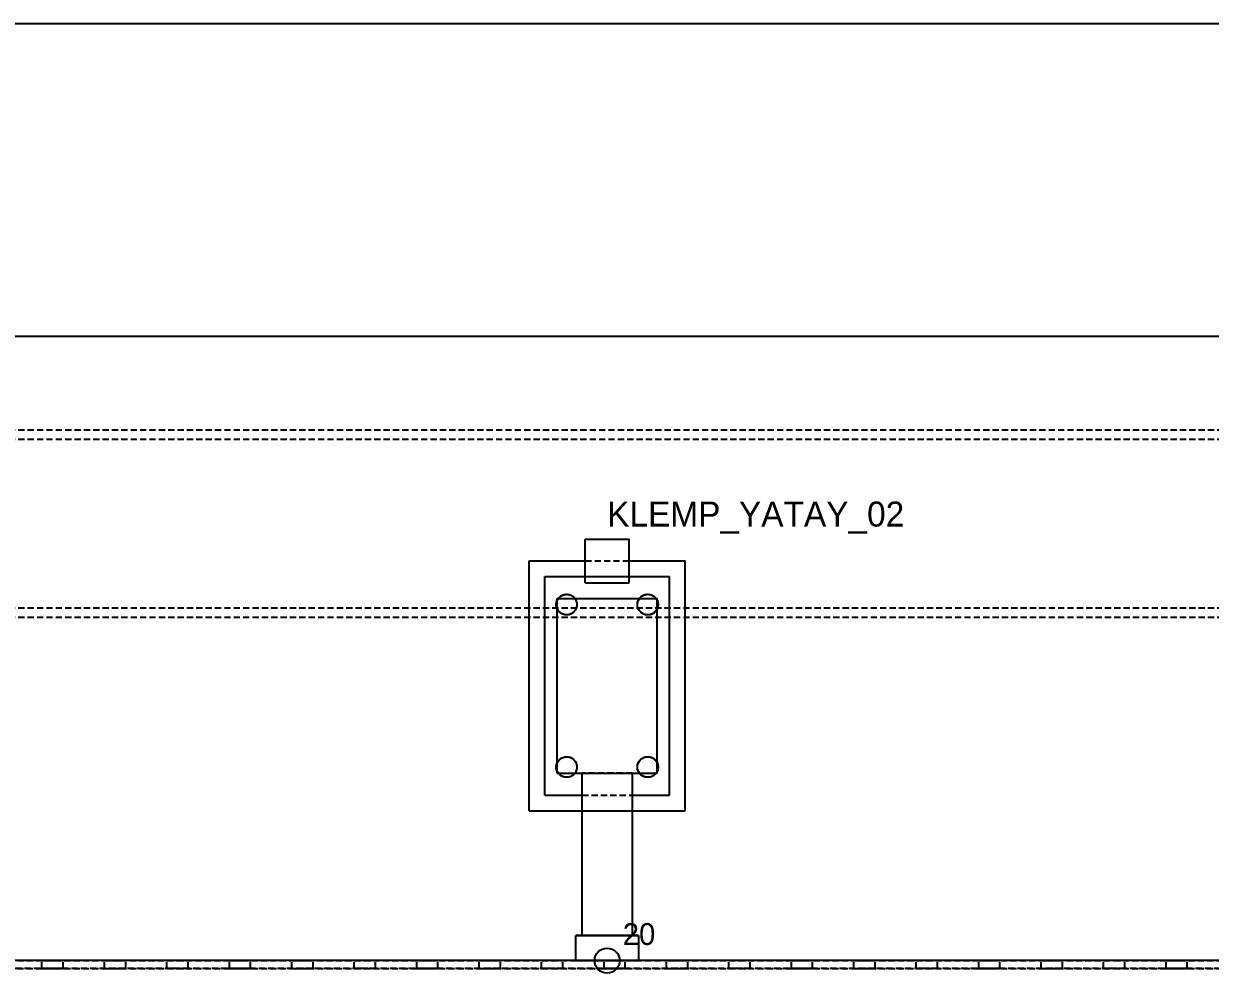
# Model space of a CAD drawing. Header units: metres. Extents: x -200 to 4040, y -1684 to 360.
# Drawn here: x 1850.8 to 2230.7, y 55 to 360 of the extents above; entities that cross this region are included whole.
import ezdxf

# ---------------------------------------------------------------- set-up
doc = ezdxf.new("R2010")
doc.units = ezdxf.units.M
doc.linetypes.add('DASHED2', pattern=[3, 2, -1])
for name, color, linetype in [('GIZLI', 8, 'DASHED2'), ('GORUNEN', 7, 'Continuous'), ('REFERANS', 6, 'Continuous'), ('SINIR', 1, 'Continuous'), ('YAZI', 3, 'Continuous')]:
    doc.layers.add(name, color=color, linetype=linetype)

msp = doc.modelspace()

# ---------------------------------------------------------------- linework, layer by layer
at = {"layer": 'GIZLI'}
for points in [[(-100, 260), (3340, 260)], [(-80, 230), (3320, 230)], [(-80, 230), (3320, 230)], [(-80, 227), (3320, 227)], [(-80, 227), (3320, 227)], [(2030.6, 181), (2030.6, 195)], [(2030.6, 195), (2044.6, 195)], [(2044.6, 181), (2044.6, 195)], [(2012.6, 108), (2012.6, 188)], [(2012.6, 188), (2062.6, 188)], [(2030.6, 188), (2044.6, 188)], [(2062.6, 108), (2062.6, 188)], [(2017.6, 113), (2017.6, 183)], [(2017.6, 183), (2057.6, 183)], [(2030.6, 183), (2044.6, 183)], [(2057.6, 113), (2057.6, 183)], [(2030.6, 181), (2044.6, 181)], [(2021.3, 174), (2021.316, 174.329), (2021.365, 174.654), (2021.447, 174.973), (2021.559, 175.282), (2021.702, 175.578), (2021.873, 175.859), (2022.072, 176.121), (2022.296, 176.362), (2022.542, 176.58), (2022.81, 176.772), (2023.095, 176.937), (2023.394, 177.072), (2023.706, 177.177), (2024.027, 177.25), (2024.353, 177.291), (2024.682, 177.299), (2025.01, 177.274), (2025.334, 177.217), (2025.651, 177.128), (2025.957, 177.008), (2026.25, 176.858), (2026.526, 176.679), (2026.784, 176.474), (2027.019, 176.245), (2027.231, 175.993), (2027.416, 175.721), (2027.573, 175.432), (2027.701, 175.129), (2027.798, 174.814), (2027.863, 174.492), (2027.896, 174.164), (2027.896, 173.836), (2027.863, 173.508), (2027.798, 173.186), (2027.701, 172.871), (2027.573, 172.568), (2027.416, 172.279), (2027.231, 172.007), (2027.019, 171.755), (2026.784, 171.526), (2026.526, 171.321), (2026.25, 171.142), (2025.957, 170.992), (2025.651, 170.872), (2025.334, 170.783), (2025.01, 170.726), (2024.682, 170.701), (2024.353, 170.709), (2024.027, 170.75), (2023.706, 170.823), (2023.394, 170.928), (2023.095, 171.063), (2022.81, 171.228), (2022.542, 171.42), (2022.296, 171.638), (2022.072, 171.879), (2021.873, 172.141), (2021.702, 172.422), (2021.559, 172.718), (2021.447, 173.027), (2021.365, 173.346), (2021.316, 173.671), (2021.3, 174)], [(2021.6, 176), (2021.975, 176)], [(2021.6, 175.375), (2021.6, 176)], [(2027.225, 176), (2027.41, 175.731), (2027.567, 175.445), (2027.695, 175.145), (2027.793, 174.834), (2027.86, 174.514), (2027.895, 174.19), (2027.897, 173.864), (2027.868, 173.539), (2027.806, 173.218), (2027.713, 172.906), (2027.59, 172.604), (2027.437, 172.315), (2027.257, 172.043), (2027.051, 171.79), (2026.821, 171.559), (2026.569, 171.352), (2026.298, 171.17), (2026.01, 171.016), (2025.709, 170.892), (2025.396, 170.797), (2025.076, 170.735), (2024.751, 170.703), (2024.425, 170.705), (2024.1, 170.738), (2023.781, 170.803), (2023.469, 170.9), (2023.168, 171.027), (2022.882, 171.183), (2022.612, 171.366), (2022.362, 171.575), (2022.133, 171.808), (2021.929, 172.062), (2021.75, 172.336), (2021.6, 172.625)], [(2021.6, 175.375), (2021.71, 175.592), (2021.835, 175.801), (2021.975, 176)], [(2021.6, 172.625), (2021.6, 175.375)], [(2021.975, 176), (2027.225, 176)], [(2027.225, 176), (2047.975, 176)], [(2047.3, 174), (2047.316, 174.329), (2047.365, 174.654), (2047.447, 174.973), (2047.559, 175.282), (2047.702, 175.578), (2047.873, 175.859), (2048.072, 176.121), (2048.296, 176.362), (2048.542, 176.58), (2048.81, 176.772), (2049.095, 176.937), (2049.394, 177.072), (2049.706, 177.177), (2050.027, 177.25), (2050.353, 177.291), (2050.682, 177.299), (2051.01, 177.274), (2051.334, 177.217), (2051.651, 177.128), (2051.957, 177.008), (2052.25, 176.858), (2052.526, 176.679), (2052.784, 176.474), (2053.019, 176.245), (2053.231, 175.993), (2053.416, 175.721), (2053.573, 175.432), (2053.701, 175.129), (2053.798, 174.814), (2053.863, 174.492), (2053.896, 174.164), (2053.896, 173.836), (2053.863, 173.508), (2053.798, 173.186), (2053.701, 172.871), (2053.573, 172.568), (2053.416, 172.279), (2053.231, 172.007), (2053.019, 171.755), (2052.784, 171.526), (2052.526, 171.321), (2052.25, 171.142), (2051.957, 170.992), (2051.651, 170.872), (2051.334, 170.783), (2051.01, 170.726), (2050.682, 170.701), (2050.353, 170.709), (2050.027, 170.75), (2049.706, 170.823), (2049.394, 170.928), (2049.095, 171.063), (2048.81, 171.228), (2048.542, 171.42), (2048.296, 171.638), (2048.072, 171.879), (2047.873, 172.141), (2047.702, 172.422), (2047.559, 172.718), (2047.447, 173.027), (2047.365, 173.346), (2047.316, 173.671), (2047.3, 174)], [(2047.3, 174), (2047.314, 174.307), (2047.357, 174.61), (2047.428, 174.909), (2047.526, 175.2), (2047.65, 175.48), (2047.801, 175.748), (2047.975, 176)], [(2047.975, 176), (2053.225, 176)], [(2053.225, 176), (2053.6, 176)], [(2053.225, 176), (2053.365, 175.801), (2053.49, 175.592), (2053.6, 175.375)], [(2053.6, 175.375), (2053.6, 176)], [(2053.6, 172.625), (2053.6, 175.375)], [(-80, 173), (3320, 173)], [(-80, 173), (3320, 173)], [(2021.6, 123.375), (2021.6, 172.625)], [(2053.6, 172.625), (2053.453, 172.342), (2053.279, 172.073), (2053.08, 171.823), (2052.858, 171.594), (2052.615, 171.387), (2052.353, 171.204), (2052.074, 171.048), (2051.782, 170.919), (2051.478, 170.819), (2051.167, 170.749), (2050.85, 170.709), (2050.53, 170.701), (2050.212, 170.723), (2049.896, 170.776), (2049.588, 170.859), (2049.289, 170.972), (2049.002, 171.113), (2048.731, 171.281), (2048.476, 171.474), (2048.242, 171.691), (2048.03, 171.93), (2047.842, 172.188), (2047.679, 172.464), (2047.545, 172.753), (2047.438, 173.055), (2047.362, 173.365), (2047.315, 173.681), (2047.3, 174)], [(2053.6, 123.375), (2053.6, 172.625)], [(-80, 170), (3320, 170)], [(-80, 170), (3320, 170)], [(2021.3, 122), (2021.316, 122.329), (2021.365, 122.654), (2021.447, 122.973), (2021.559, 123.282), (2021.702, 123.578), (2021.873, 123.859), (2022.072, 124.121), (2022.296, 124.362), (2022.542, 124.58), (2022.81, 124.772), (2023.095, 124.937), (2023.394, 125.072), (2023.706, 125.177), (2024.027, 125.25), (2024.353, 125.291), (2024.682, 125.299), (2025.01, 125.274), (2025.334, 125.217), (2025.651, 125.128), (2025.957, 125.008), (2026.25, 124.858), (2026.526, 124.679), (2026.784, 124.474), (2027.019, 124.245), (2027.231, 123.993), (2027.416, 123.721), (2027.573, 123.432), (2027.701, 123.129), (2027.798, 122.814), (2027.863, 122.492), (2027.896, 122.164), (2027.896, 121.836), (2027.863, 121.508), (2027.798, 121.186), (2027.701, 120.871), (2027.573, 120.568), (2027.416, 120.279), (2027.231, 120.007), (2027.019, 119.755), (2026.784, 119.526), (2026.526, 119.321), (2026.25, 119.142), (2025.957, 118.992), (2025.651, 118.872), (2025.334, 118.783), (2025.01, 118.726), (2024.682, 118.701), (2024.353, 118.709), (2024.027, 118.75), (2023.706, 118.823), (2023.394, 118.928), (2023.095, 119.063), (2022.81, 119.228), (2022.542, 119.42), (2022.296, 119.638), (2022.072, 119.879), (2021.873, 120.141), (2021.702, 120.422), (2021.559, 120.718), (2021.447, 121.027), (2021.365, 121.346), (2021.316, 121.671), (2021.3, 122)], [(2021.6, 123.375), (2021.75, 123.664), (2021.929, 123.938), (2022.133, 124.192), (2022.362, 124.425), (2022.612, 124.634), (2022.882, 124.817), (2023.168, 124.973), (2023.469, 125.1), (2023.781, 125.197), (2024.1, 125.262), (2024.425, 125.295), (2024.751, 125.297), (2025.076, 125.265), (2025.396, 125.203), (2025.709, 125.108), (2026.01, 124.984), (2026.298, 124.83), (2026.569, 124.648), (2026.821, 124.441), (2027.051, 124.21), (2027.257, 123.957), (2027.437, 123.685), (2027.59, 123.396), (2027.713, 123.094), (2027.806, 122.782), (2027.868, 122.461), (2027.897, 122.136), (2027.895, 121.81), (2027.86, 121.486), (2027.793, 121.166), (2027.695, 120.855), (2027.567, 120.555), (2027.41, 120.269), (2027.225, 120)], [(2021.6, 120.625), (2021.6, 123.375)], [(2047.3, 122), (2047.315, 122.319), (2047.362, 122.635), (2047.438, 122.945), (2047.545, 123.247), (2047.679, 123.536), (2047.842, 123.812), (2048.03, 124.07), (2048.242, 124.309), (2048.476, 124.526), (2048.731, 124.719), (2049.002, 124.887), (2049.289, 125.028), (2049.588, 125.141), (2049.896, 125.224), (2050.212, 125.277), (2050.53, 125.299), (2050.85, 125.291), (2051.167, 125.251), (2051.478, 125.181), (2051.782, 125.081), (2052.074, 124.952), (2052.353, 124.796), (2052.615, 124.613), (2052.858, 124.406), (2053.08, 124.177), (2053.279, 123.927), (2053.453, 123.658), (2053.6, 123.375)], [(2047.3, 122), (2047.316, 122.329), (2047.365, 122.654), (2047.447, 122.973), (2047.559, 123.282), (2047.702, 123.578), (2047.873, 123.859), (2048.072, 124.121), (2048.296, 124.362), (2048.542, 124.58), (2048.81, 124.772), (2049.095, 124.937), (2049.394, 125.072), (2049.706, 125.177), (2050.027, 125.25), (2050.353, 125.291), (2050.682, 125.299), (2051.01, 125.274), (2051.334, 125.217), (2051.651, 125.128), (2051.957, 125.008), (2052.25, 124.858), (2052.526, 124.679), (2052.784, 124.474), (2053.019, 124.245), (2053.231, 123.993), (2053.416, 123.721), (2053.573, 123.432), (2053.701, 123.129), (2053.798, 122.814), (2053.863, 122.492), (2053.896, 122.164), (2053.896, 121.836), (2053.863, 121.508), (2053.798, 121.186), (2053.701, 120.871), (2053.573, 120.568), (2053.416, 120.279), (2053.231, 120.007), (2053.019, 119.755), (2052.784, 119.526), (2052.526, 119.321), (2052.25, 119.142), (2051.957, 118.992), (2051.651, 118.872), (2051.334, 118.783), (2051.01, 118.726), (2050.682, 118.701), (2050.353, 118.709), (2050.027, 118.75), (2049.706, 118.823), (2049.394, 118.928), (2049.095, 119.063), (2048.81, 119.228), (2048.542, 119.42), (2048.296, 119.638), (2048.072, 119.879), (2047.873, 120.141), (2047.702, 120.422), (2047.559, 120.718), (2047.447, 121.027), (2047.365, 121.346), (2047.316, 121.671), (2047.3, 122)], [(2047.975, 120), (2047.801, 120.252), (2047.65, 120.52), (2047.526, 120.8), (2047.428, 121.091), (2047.357, 121.39), (2047.314, 121.693), (2047.3, 122)], [(2053.6, 120.625), (2053.6, 123.375)], [(2021.6, 120), (2021.6, 120.625)], [(2021.975, 120), (2021.835, 120.199), (2021.71, 120.408), (2021.6, 120.625)], [(2021.6, 120), (2021.975, 120)], [(2021.975, 120), (2027.225, 120)], [(2027.225, 120), (2047.975, 120)], [(2045.6, 120), (2029.6, 120)], [(2029.6, 120), (2045.6, 120)], [(2047.975, 120), (2053.225, 120)], [(2053.6, 120.625), (2053.49, 120.408), (2053.365, 120.199), (2053.225, 120)], [(2053.225, 120), (2053.6, 120)], [(2053.6, 120), (2053.6, 120.625)], [(2017.6, 113), (2057.6, 113)], [(2029.6, 113), (2045.6, 113)], [(2012.6, 108), (2062.6, 108)], [(2029.6, 108), (2045.6, 108)], [(2027.6, 68), (2047.6, 68)], [(2045.6, 68), (2029.6, 68)], [(2029.6, 68), (2045.6, 68)], [(444.714, 60), (2630, 60)], [(2630, 57.5), (444.714, 57.5)], [(444.714, 57.5), (2630, 57.5)], [(1856.6, 60), (1860, 60)], [(1860, 60), (1856.6, 60)], [(1856.6, 57.5), (1856.6, 60)], [(1860, 57.5), (1856.6, 57.5)], [(1856.6, 57.5), (1860, 57.5)], [(1863.4, 60), (1860, 60)], [(1860, 60), (1863.4, 60)], [(1860, 57.5), (1863.4, 57.5)], [(1863.4, 57.5), (1860, 57.5)], [(1863.4, 57.5), (1863.4, 60)], [(1876.6, 60), (1880, 60)], [(1880, 60), (1876.6, 60)], [(1876.6, 57.5), (1876.6, 60)], [(1880, 57.5), (1876.6, 57.5)], [(1876.6, 57.5), (1880, 57.5)], [(1883.4, 60), (1880, 60)], [(1880, 60), (1883.4, 60)], [(1880, 57.5), (1883.4, 57.5)], [(1883.4, 57.5), (1880, 57.5)], [(1883.4, 57.5), (1883.4, 60)], [(1896.6, 60), (1900, 60)], [(1900, 60), (1896.6, 60)], [(1896.6, 57.5), (1896.6, 60)], [(1900, 57.5), (1896.6, 57.5)], [(1896.6, 57.5), (1900, 57.5)], [(1903.4, 60), (1900, 60)], [(1900, 60), (1903.4, 60)], [(1900, 57.5), (1903.4, 57.5)], [(1903.4, 57.5), (1900, 57.5)], [(1903.4, 57.5), (1903.4, 60)], [(1916.6, 60), (1920, 60)], [(1920, 60), (1916.6, 60)], [(1916.6, 57.5), (1916.6, 60)], [(1920, 57.5), (1916.6, 57.5)], [(1916.6, 57.5), (1920, 57.5)], [(1923.4, 60), (1920, 60)], [(1920, 60), (1923.4, 60)], [(1920, 57.5), (1923.4, 57.5)], [(1923.4, 57.5), (1920, 57.5)], [(1923.4, 57.5), (1923.4, 60)], [(1936.6, 60), (1940, 60)], [(1940, 60), (1936.6, 60)], [(1936.6, 57.5), (1936.6, 60)], [(1940, 57.5), (1936.6, 57.5)], [(1936.6, 57.5), (1940, 57.5)], [(1943.4, 60), (1940, 60)], [(1940, 60), (1943.4, 60)], [(1940, 57.5), (1943.4, 57.5)], [(1943.4, 57.5), (1940, 57.5)], [(1943.4, 57.5), (1943.4, 60)], [(1956.6, 60), (1960, 60)], [(1960, 60), (1956.6, 60)], [(1956.6, 57.5), (1956.6, 60)], [(1960, 57.5), (1956.6, 57.5)], [(1956.6, 57.5), (1960, 57.5)], [(1963.4, 60), (1960, 60)], [(1960, 60), (1963.4, 60)], [(1960, 57.5), (1963.4, 57.5)], [(1963.4, 57.5), (1960, 57.5)], [(1963.4, 57.5), (1963.4, 60)], [(1976.6, 60), (1980, 60)], [(1980, 60), (1976.6, 60)], [(1976.6, 57.5), (1976.6, 60)], [(1980, 57.5), (1976.6, 57.5)], [(1976.6, 57.5), (1980, 57.5)], [(1983.4, 60), (1980, 60)], [(1980, 60), (1983.4, 60)], [(1980, 57.5), (1983.4, 57.5)], [(1983.4, 57.5), (1980, 57.5)], [(1983.4, 57.5), (1983.4, 60)], [(1996.6, 60), (2000, 60)], [(2000, 60), (1996.6, 60)], [(1996.6, 57.5), (1996.6, 60)], [(2000, 57.5), (1996.6, 57.5)], [(1996.6, 57.5), (2000, 57.5)], [(2003.4, 60), (2000, 60)], [(2000, 60), (2003.4, 60)], [(2000, 57.5), (2003.4, 57.5)], [(2003.4, 57.5), (2000, 57.5)], [(2003.4, 57.5), (2003.4, 60)], [(2016.6, 60), (2020, 60)], [(2020, 60), (2016.6, 60)], [(2016.6, 57.5), (2016.6, 60)], [(2020, 57.5), (2016.6, 57.5)], [(2016.6, 57.5), (2020, 57.5)], [(2023.4, 60), (2020, 60)], [(2020, 60), (2023.4, 60)], [(2020, 57.5), (2023.4, 57.5)], [(2023.4, 57.5), (2020, 57.5)], [(2023.4, 57.5), (2023.4, 60)], [(2027.6, 60), (2047.6, 60)], [(2036.6, 60), (2040, 60)], [(2040, 60), (2036.6, 60)], [(2036.6, 57.5), (2036.6, 60)], [(2040, 57.5), (2036.6, 57.5)], [(2036.6, 57.5), (2040, 57.5)], [(2043.4, 60), (2040, 60)], [(2040, 60), (2043.4, 60)], [(2040, 57.5), (2043.4, 57.5)], [(2043.4, 57.5), (2040, 57.5)], [(2043.4, 57.5), (2043.4, 60)], [(2056.6, 60), (2060, 60)], [(2060, 60), (2056.6, 60)], [(2056.6, 57.5), (2056.6, 60)], [(2060, 57.5), (2056.6, 57.5)], [(2056.6, 57.5), (2060, 57.5)], [(2063.4, 60), (2060, 60)], [(2060, 60), (2063.4, 60)], [(2060, 57.5), (2063.4, 57.5)], [(2063.4, 57.5), (2060, 57.5)], [(2063.4, 57.5), (2063.4, 60)], [(2076.6, 60), (2080, 60)], [(2080, 60), (2076.6, 60)], [(2076.6, 57.5), (2076.6, 60)], [(2080, 57.5), (2076.6, 57.5)], [(2076.6, 57.5), (2080, 57.5)], [(2083.4, 60), (2080, 60)], [(2080, 60), (2083.4, 60)], [(2080, 57.5), (2083.4, 57.5)], [(2083.4, 57.5), (2080, 57.5)], [(2083.4, 57.5), (2083.4, 60)], [(2096.6, 60), (2100, 60)], [(2100, 60), (2096.6, 60)], [(2096.6, 57.5), (2096.6, 60)], [(2100, 57.5), (2096.6, 57.5)], [(2096.6, 57.5), (2100, 57.5)], [(2103.4, 60), (2100, 60)], [(2100, 60), (2103.4, 60)], [(2100, 57.5), (2103.4, 57.5)], [(2103.4, 57.5), (2100, 57.5)], [(2103.4, 57.5), (2103.4, 60)], [(2116.6, 60), (2120, 60)], [(2120, 60), (2116.6, 60)], [(2116.6, 57.5), (2116.6, 60)], [(2120, 57.5), (2116.6, 57.5)], [(2116.6, 57.5), (2120, 57.5)], [(2123.4, 60), (2120, 60)], [(2120, 60), (2123.4, 60)], [(2120, 57.5), (2123.4, 57.5)], [(2123.4, 57.5), (2120, 57.5)], [(2123.4, 57.5), (2123.4, 60)], [(2136.6, 60), (2140, 60)], [(2140, 60), (2136.6, 60)], [(2136.6, 57.5), (2136.6, 60)], [(2140, 57.5), (2136.6, 57.5)], [(2136.6, 57.5), (2140, 57.5)], [(2143.4, 60), (2140, 60)], [(2140, 60), (2143.4, 60)], [(2140, 57.5), (2143.4, 57.5)], [(2143.4, 57.5), (2140, 57.5)], [(2143.4, 57.5), (2143.4, 60)], [(2156.6, 60), (2160, 60)], [(2160, 60), (2156.6, 60)], [(2156.6, 57.5), (2156.6, 60)], [(2160, 57.5), (2156.6, 57.5)], [(2156.6, 57.5), (2160, 57.5)], [(2163.4, 60), (2160, 60)], [(2160, 60), (2163.4, 60)], [(2160, 57.5), (2163.4, 57.5)], [(2163.4, 57.5), (2160, 57.5)], [(2163.4, 57.5), (2163.4, 60)], [(2176.6, 60), (2180, 60)], [(2180, 60), (2176.6, 60)], [(2176.6, 57.5), (2176.6, 60)], [(2180, 57.5), (2176.6, 57.5)], [(2176.6, 57.5), (2180, 57.5)], [(2183.4, 60), (2180, 60)], [(2180, 60), (2183.4, 60)], [(2180, 57.5), (2183.4, 57.5)], [(2183.4, 57.5), (2180, 57.5)], [(2183.4, 57.5), (2183.4, 60)], [(2196.6, 60), (2200, 60)], [(2200, 60), (2196.6, 60)], [(2196.6, 57.5), (2196.6, 60)], [(2200, 57.5), (2196.6, 57.5)], [(2196.6, 57.5), (2200, 57.5)], [(2203.4, 60), (2200, 60)], [(2200, 60), (2203.4, 60)], [(2200, 57.5), (2203.4, 57.5)], [(2203.4, 57.5), (2200, 57.5)], [(2203.4, 57.5), (2203.4, 60)], [(2216.6, 60), (2220, 60)], [(2220, 60), (2216.6, 60)], [(2216.6, 57.5), (2216.6, 60)], [(2220, 57.5), (2216.6, 57.5)], [(2216.6, 57.5), (2220, 57.5)], [(2223.4, 60), (2220, 60)], [(2220, 60), (2223.4, 60)], [(2220, 57.5), (2223.4, 57.5)], [(2223.4, 57.5), (2220, 57.5)], [(2223.4, 57.5), (2223.4, 60)]]:
    msp.add_lwpolyline(points, dxfattribs=at)
at = {"layer": 'GORUNEN'}
for points in [[(-100, 260), (3340, 260)], [(2030.6, 181), (2030.6, 195)], [(2030.6, 195), (2044.6, 195)], [(2044.6, 181), (2044.6, 195)], [(2012.6, 108), (2012.6, 188)], [(2012.6, 188), (2030.6, 188)], [(2044.6, 188), (2062.6, 188)], [(2062.6, 108), (2062.6, 188)], [(2017.6, 113), (2017.6, 183)], [(2017.6, 183), (2030.6, 183)], [(2044.6, 183), (2057.6, 183)], [(2057.6, 113), (2057.6, 183)], [(2030.6, 181), (2044.6, 181)], [(2021.3, 174), (2021.312, 174.283), (2021.349, 174.564), (2021.409, 174.841), (2021.493, 175.112), (2021.6, 175.375)], [(2021.6, 120), (2021.6, 176)], [(2021.6, 176), (2053.6, 176)], [(2021.975, 176), (2022.181, 176.244), (2022.409, 176.468), (2022.658, 176.668), (2022.925, 176.843), (2023.207, 176.992), (2023.503, 177.112), (2023.809, 177.204), (2024.122, 177.265), (2024.44, 177.296), (2024.76, 177.296), (2025.078, 177.265), (2025.391, 177.204), (2025.697, 177.112), (2025.993, 176.992), (2026.275, 176.843), (2026.542, 176.668), (2026.791, 176.468), (2027.019, 176.244), (2027.225, 176)], [(2047.975, 176), (2048.181, 176.244), (2048.409, 176.468), (2048.658, 176.668), (2048.925, 176.843), (2049.207, 176.992), (2049.503, 177.112), (2049.809, 177.204), (2050.122, 177.265), (2050.44, 177.296), (2050.76, 177.296), (2051.078, 177.265), (2051.391, 177.204), (2051.697, 177.112), (2051.993, 176.992), (2052.275, 176.843), (2052.542, 176.668), (2052.791, 176.468), (2053.019, 176.244), (2053.225, 176)], [(2053.6, 120), (2053.6, 176)], [(2053.6, 175.375), (2053.717, 175.082), (2053.806, 174.78), (2053.866, 174.471), (2053.896, 174.157), (2053.896, 173.843), (2053.866, 173.529), (2053.806, 173.22), (2053.717, 172.918), (2053.6, 172.625)], [(2021.6, 172.625), (2021.493, 172.888), (2021.409, 173.159), (2021.349, 173.436), (2021.312, 173.717), (2021.3, 174)], [(2021.3, 122), (2021.312, 122.283), (2021.349, 122.564), (2021.409, 122.841), (2021.493, 123.112), (2021.6, 123.375)], [(2021.6, 120.625), (2021.493, 120.888), (2021.409, 121.159), (2021.349, 121.436), (2021.312, 121.717), (2021.3, 122)], [(2053.6, 123.375), (2053.717, 123.082), (2053.806, 122.78), (2053.866, 122.471), (2053.896, 122.157), (2053.896, 121.843), (2053.866, 121.529), (2053.806, 121.22), (2053.717, 120.918), (2053.6, 120.625)], [(2021.6, 120), (2053.6, 120)], [(2027.225, 120), (2027.019, 119.756), (2026.791, 119.532), (2026.542, 119.332), (2026.275, 119.157), (2025.993, 119.008), (2025.697, 118.888), (2025.391, 118.796), (2025.078, 118.735), (2024.76, 118.704), (2024.44, 118.704), (2024.122, 118.735), (2023.809, 118.796), (2023.503, 118.888), (2023.207, 119.008), (2022.925, 119.157), (2022.658, 119.332), (2022.409, 119.532), (2022.181, 119.756), (2021.975, 120)], [(2029.6, 68), (2029.6, 120)], [(2045.6, 120), (2045.6, 68)], [(2053.225, 120), (2053.019, 119.756), (2052.791, 119.532), (2052.542, 119.332), (2052.275, 119.157), (2051.993, 119.008), (2051.697, 118.888), (2051.391, 118.796), (2051.078, 118.735), (2050.76, 118.704), (2050.44, 118.704), (2050.122, 118.735), (2049.809, 118.796), (2049.503, 118.888), (2049.207, 119.008), (2048.925, 119.157), (2048.658, 119.332), (2048.409, 119.532), (2048.181, 119.756), (2047.975, 120)], [(2017.6, 113), (2029.6, 113)], [(2045.6, 113), (2057.6, 113)], [(2012.6, 108), (2029.6, 108)], [(2045.6, 108), (2062.6, 108)], [(2047.6, 68), (2027.6, 68)], [(2027.6, 60), (2027.6, 68)], [(2047.6, 68), (2047.6, 60)], [(2630, 60), (444.5, 60)], [(2047.6, 60), (2027.6, 60)]]:
    msp.add_lwpolyline(points, dxfattribs=at)
at = {"layer": 'REFERANS'}
msp.add_circle((2037.6, 60), 4, dxfattribs=at)
at = {"layer": 'SINIR'}
msp.add_lwpolyline([(-200, -1684), (4040, -1684), (4040, 360), (-200, 360)], close=True, dxfattribs=at)

# ---------------------------------------------------------------- texts
at = {"layer": 'REFERANS'}
msp.add_text('20', height=7, dxfattribs=at).set_placement((2042.6, 65))
at = {"layer": 'YAZI'}
msp.add_text('KLEMP_YATAY_02', height=8, dxfattribs=at).set_placement((2037.6, 199))

doc.saveas('drawing.dxf')
